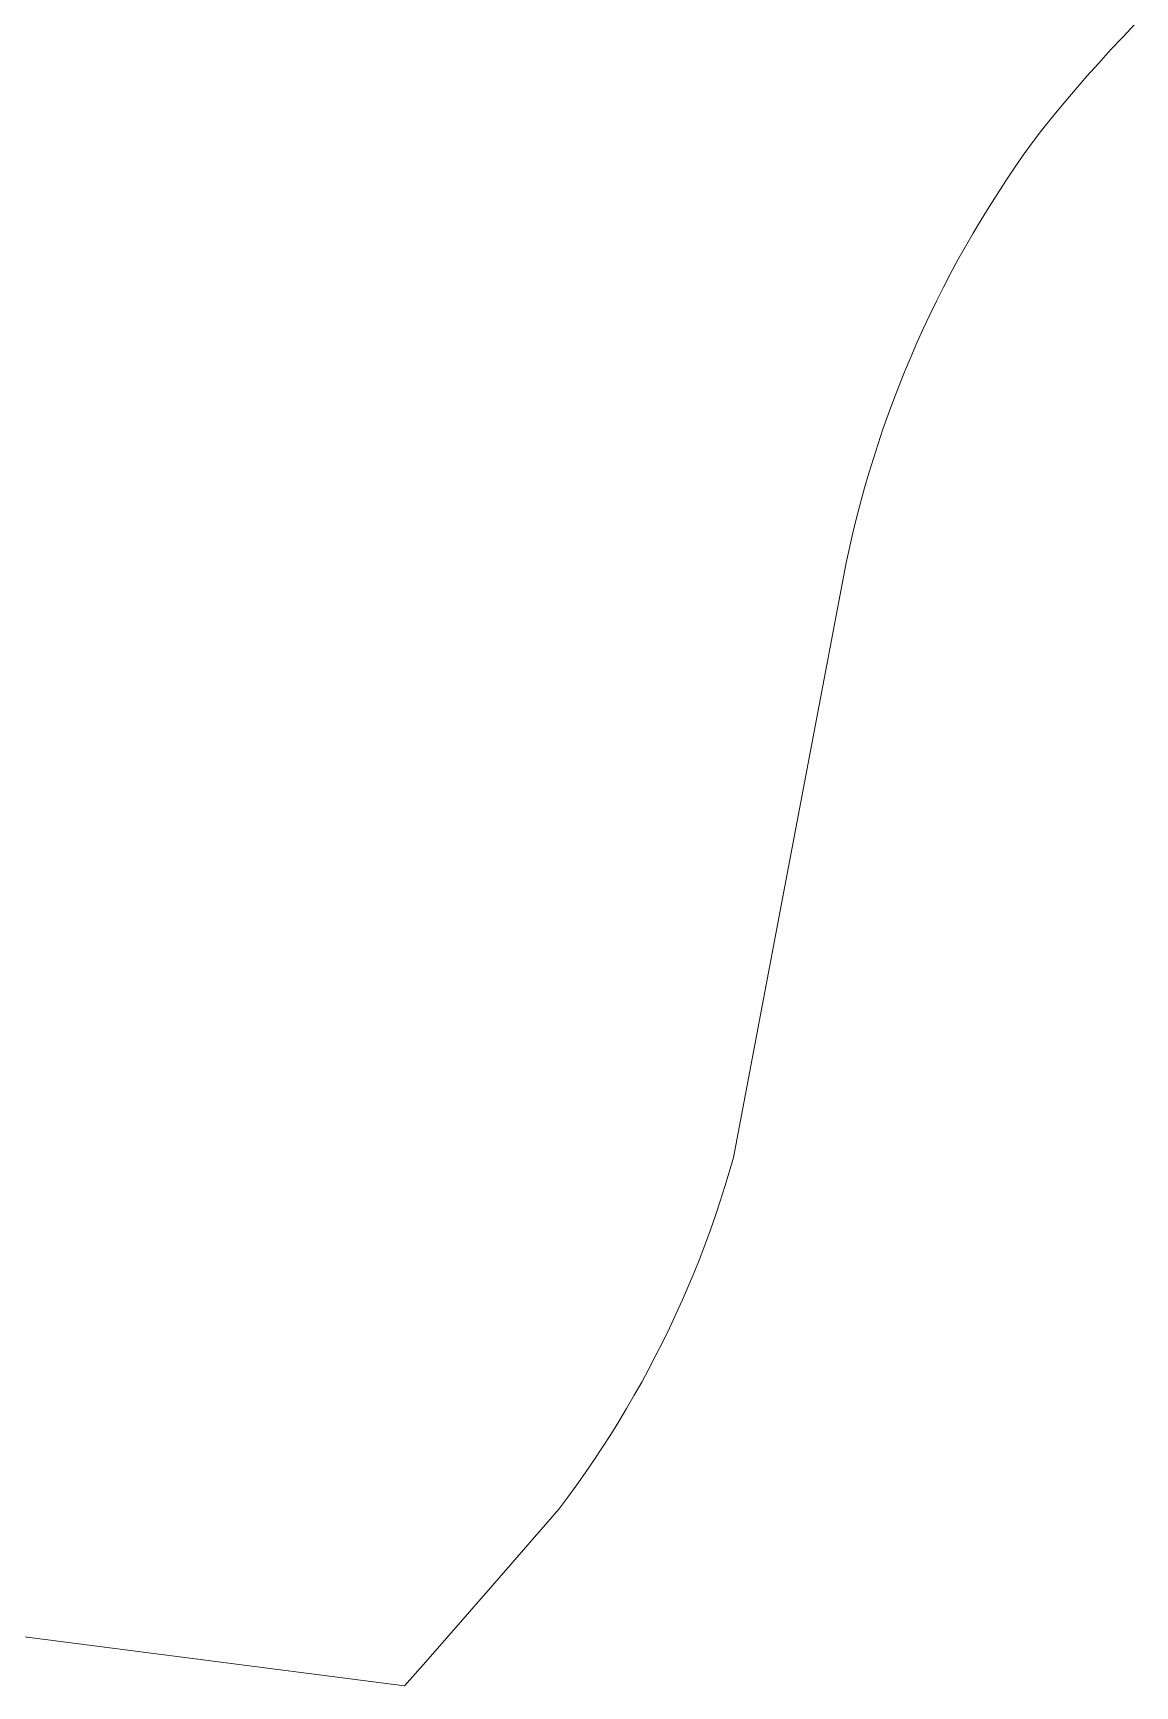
# Model space of a CAD drawing. Header units: metres. Extents: x 275294 to 277468, y 6206436 to 6207766.
# Drawn here: x 276738 to 277141, y 6206496 to 6207101 of the extents above; entities that cross this region are included whole.
import ezdxf

# ---------------------------------------------------------------- set-up
doc = ezdxf.new("R2010")
doc.units = ezdxf.units.M
doc.layers.add('Cadastre Land Parcels_SP_EXT', color=9, linetype='Continuous', lineweight=5)

msp = doc.modelspace()

# ---------------------------------------------------------------- linework, layer by layer
at = {"layer": 'Cadastre Land Parcels_SP_EXT', "linetype": 'Continuous'}
msp.add_lwpolyline([(276653.43, 6206524.63), (276874.02, 6206496.21), (276881.75, 6206505.02), (276906.11, 6206532.89), (276930.41, 6206560.83), (276933.75, 6206565.27), (276937.02, 6206569.77), (276940.22, 6206574.31), (276943.36, 6206578.9), (276946.43, 6206583.53), (276949.43, 6206588.21), (276952.36, 6206592.94), (276955.23, 6206597.7), (276958.02, 6206602.51), (276960.75, 6206607.35), (276963.4, 6206612.24), (276965.98, 6206617.16), (276968.49, 6206622.12), (276970.93, 6206627.12), (276973.29, 6206632.15), (276975.58, 6206637.21), (276977.79, 6206642.31), (276979.94, 6206647.44), (276982, 6206652.6), (276983.99, 6206657.79), (276985.91, 6206663.01), (276987.75, 6206668.25), (276989.51, 6206673.53), (276991.19, 6206678.82), (276992.8, 6206684.15), (276994.33, 6206689.49), (277013.16, 6206788.76), (277035.57, 6206906.94), (277036.75, 6206912.46), (277038.02, 6206917.96), (277039.36, 6206923.44), (277040.79, 6206928.9), (277042.28, 6206934.35), (277043.86, 6206939.77), (277045.51, 6206945.16), (277047.24, 6206950.54), (277049.04, 6206955.89), (277050.92, 6206961.21), (277052.87, 6206966.5), (277054.9, 6206971.77), (277057, 6206977.01), (277059.18, 6206982.21), (277061.43, 6206987.39), (277063.76, 6206992.53), (277066.15, 6206997.65), (277068.62, 6207002.72), (277071.16, 6207007.76), (277073.77, 6207012.77), (277076.45, 6207017.73), (277079.2, 6207022.66), (277082.02, 6207027.55), (277084.91, 6207032.4), (277087.87, 6207037.2), (277090.9, 6207041.97), (277093.99, 6207046.69), (277097.15, 6207051.37), (277100.38, 6207056), (277103.67, 6207060.59), (277107.03, 6207065.12), (277111.1, 6207070.13), (277115.23, 6207075.12), (277119.42, 6207080.05), (277123.67, 6207084.93), (277127.97, 6207089.76), (277132.33, 6207094.54), (277136.75, 6207099.27), (277141.22, 6207103.94)], dxfattribs=at)

doc.saveas('drawing.dxf')
